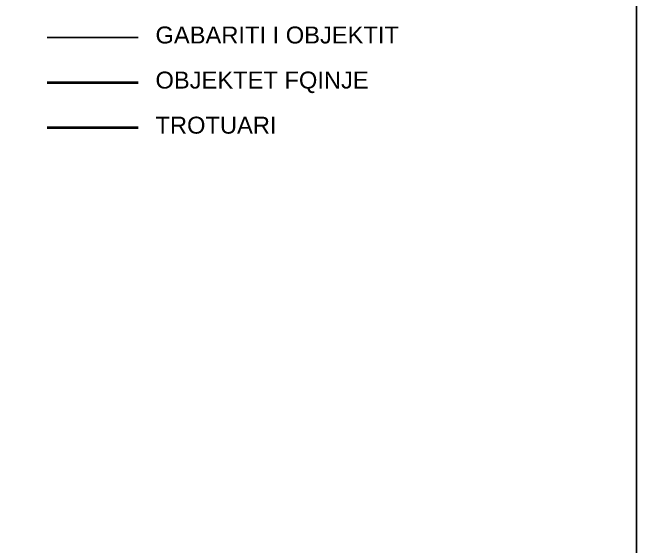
# Model space of a CAD drawing. Header units: metres. Extents: x 2674 to 33045, y -10854 to 2806.
# Drawn here: x 11335 to 13176, y -8717 to -7142 of the extents above; entities that cross this region are included whole.
import ezdxf

# ---------------------------------------------------------------- set-up
doc = ezdxf.new("R2010")
doc.units = ezdxf.units.M
doc.linetypes.add('DASHED2', pattern=[0.375, 0.25, -0.125])
for name, color, linetype in [('Objekt', 1, 'Continuous'), ('Terasa e1', 6, 'DASHED2'), ('Trotuari', 47, 'Continuous')]:
    doc.layers.add(name, color=color, linetype=linetype)
doc.styles.add('Dimensionet CM', font='swissc.ttf', dxfattribs={"height": 20})

msp = doc.modelspace()

# ---------------------------------------------------------------- linework, layer by layer
msp.add_lwpolyline([(2674.5, -10854.5), (2674.5, -3429.5), (13175.5, -3429.5), (13175.5, -10854.5), (2674.5, -10854.5)], close=True)
at = {"lineweight": 0}
msp.add_lwpolyline([(2675.5, -10854.5), (2675.5, -3429.5), (13175.5, -3429.5), (13175.5, -10854.5), (2675.5, -10854.5)], close=True, dxfattribs=at)
at = {"layer": 'Objekt', "lineweight": 40}
msp.add_line((11437.2, -7348.3), (11706, -7348.3), dxfattribs=at)
at = {"layer": 'Terasa e1'}
msp.add_line((11437.2, -7215.3), (11706, -7215.3), dxfattribs=at)
at = {"layer": 'Trotuari', "color": 8, "lineweight": 40, "true_color": 0x828282}
msp.add_line((11437.2, -7481.3), (11706, -7481.3), dxfattribs=at)

# ---------------------------------------------------------------- texts
at = {"color": 252, "char_height": 50, "attachment_point": 1, "style": 'Dimensionet CM'}
for s, insert in [('{\\fArial|b0|i0|c0|p34;\\C251;GABARITI I OBJEKTIT}', (11757.1, -7183.1)), ('{\\fArial|b0|i0|c0|p34;\\C251;OBJEKTET FQINJE}', (11757.1, -7316.1)), ('{\\fArial|b0|i0|c0|p34;\\C251;TROTUARI}', (11757.1, -7449.1))]:
    msp.add_mtext(s, dxfattribs=dict(at, insert=insert))

doc.saveas('drawing.dxf')
